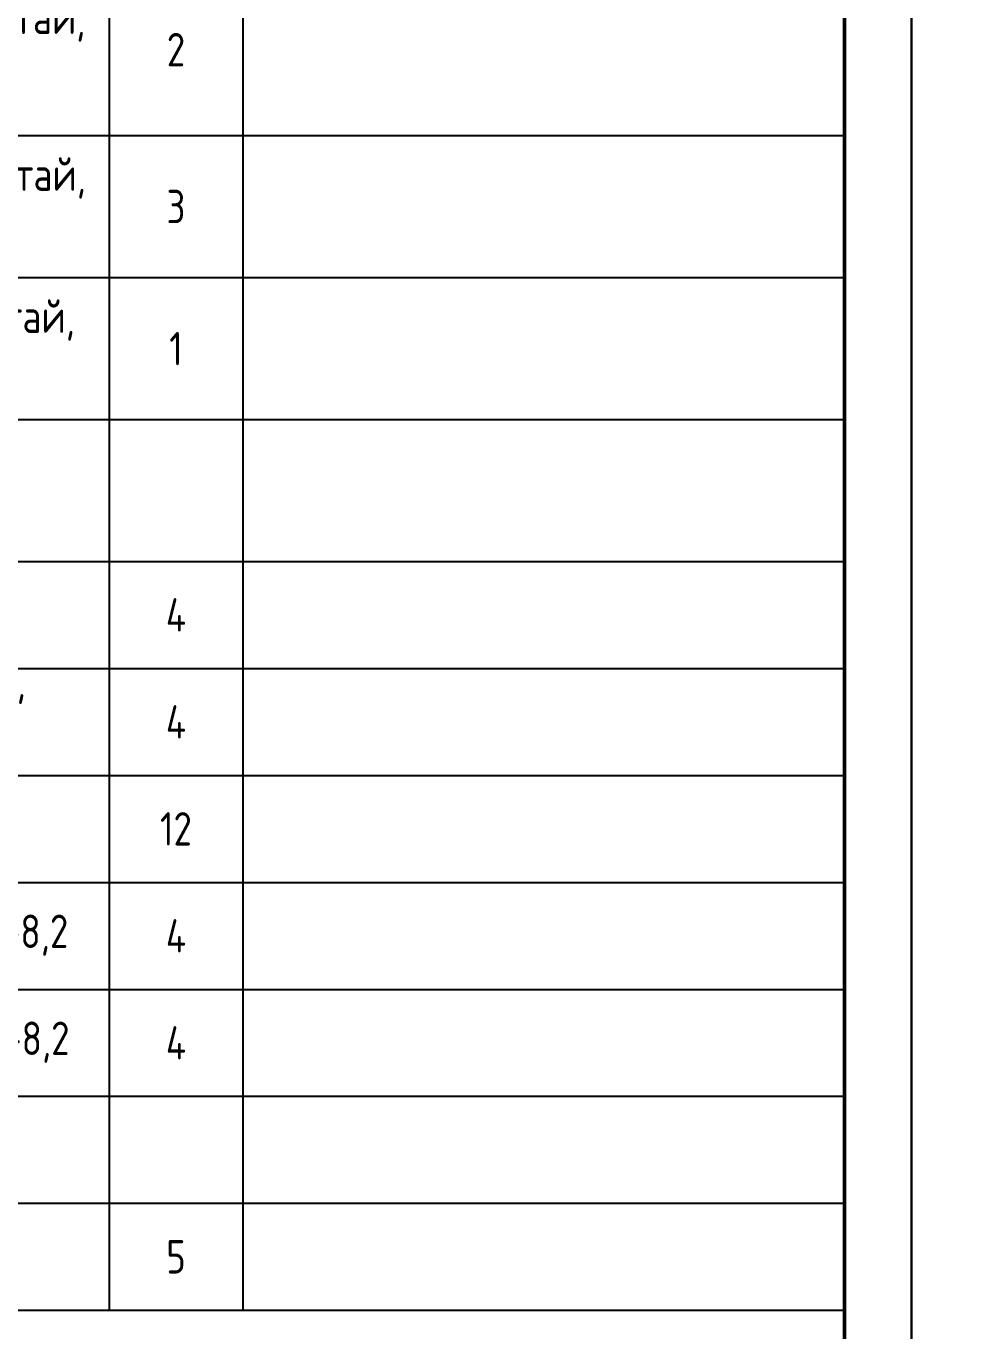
# Model space of a CAD drawing. Header units: millimetres. Extents: x -1117 to 5358, y -90 to 1610.
# Drawn here: x -276.2 to -206, y 56.7 to 154.3 of the extents above; entities that cross this region are included whole.
import ezdxf

# ---------------------------------------------------------------- set-up
doc = ezdxf.new("R2010")
doc.units = ezdxf.units.MM
doc.styles.add('Gost_type_A', font='GOST_A.TTF')

# ---------------------------------------------------------------- blocks, each defined once
blk = doc.blocks.new('Формат_А4')
blk.add_lwpolyline([(0, 297), (0, 0), (-210, 0), (-210, 297)], close=True)
at = {"lineweight": 50}
blk.add_lwpolyline([(-190, 292), (-5, 292), (-5, 5), (-190, 5)], close=True, dxfattribs=at)
blk = doc.blocks.new('*T26')
at = {"color": 0, "lineweight": -2, "transparency": 16777216}
for p, q in [((0, 0), (185, 0)), ((0, 0), (0, -15)), ((20, 0), (20, -15)), ((130, 0), (130, -15)), ((140, 0), (140, -15)), ((185, 0), (185, -15)), ((210, 0), (395, 0)), ((210, 0), (210, -15)), ((230, 0), (230, -15)), ((340, 0), (340, -15)), ((350, 0), (350, -15)), ((395, 0), (395, -15))]:
    blk.add_line(p, q, dxfattribs=at)
at = {"color": 0, "linetype": 'ByBlock', "lineweight": -2, "transparency": 16777216}
for p, q in [((0, -15), (185, -15)), ((0, -15), (0, -233.78)), ((20, -15), (20, -233.78)), ((130, -15), (130, -233.78)), ((140, -15), (140, -193.78)), ((185, -15), (185, -233.78)), ((210, -15), (395, -15)), ((210, -15), (210, -204.815)), ((230, -15), (230, -204.815)), ((340, -15), (340, -204.815)), ((350, -15), (350, -47)), ((395, -15), (395, -204.815)), ((210, -23), (395, -23)), ((0, -28.627), (185, -28.627)), ((210, -31), (395, -31)), ((0, -38.06), (185, -38.06)), ((210, -39), (395, -39)), ((210, -47), (395, -47)), ((350, -47), (350, -172.138)), ((0, -51.687), (185, -51.687)), ((210, -55), (395, -55)), ((0, -61.12), (185, -61.12)), ((210, -64.433), (395, -64.433)), ((0, -70.507), (185, -70.507)), ((210, -72.433), (395, -72.433)), ((0, -78.507), (185, -78.507)), ((210, -80.433), (395, -80.433)), ((0, -86.507), (185, -86.507)), ((210, -89.479), (395, -89.479)), ((0, -94.507), (185, -94.507)), ((210, -98.889), (395, -98.889)), ((0, -102.507), (185, -102.507)), ((210, -106.889), (395, -106.889)), ((0, -112.255), (185, -112.255)), ((210, -114.889), (395, -114.889)), ((0, -120.255), (185, -120.255)), ((210, -122.889), (395, -122.889)), ((210, -130.889), (395, -130.889)), ((0, -133.093), (185, -133.093)), ((210, -140.138), (395, -140.138)), ((0, -145.932), (185, -145.932)), ((210, -148.138), (395, -148.138)), ((0, -156.556), (185, -156.556)), ((210, -156.138), (395, -156.138)), ((210, -164.138), (395, -164.138)), ((0, -167.18), (185, -167.18)), ((210, -172.138), (395, -172.138)), ((350, -172.138), (350, -180.138)), ((0, -177.78), (185, -177.78)), ((210, -180.138), (395, -180.138)), ((350, -180.138), (350, -196.815)), ((0, -185.78), (185, -185.78)), ((210, -188.815), (395, -188.815)), ((0, -193.78), (185, -193.78)), ((140, -193.78), (140, -233.78)), ((210, -196.815), (395, -196.815)), ((350, -196.815), (350, -204.815)), ((0, -201.78), (185, -201.78)), ((210, -204.815), (395, -204.815)), ((0, -209.78), (185, -209.78)), ((0, -217.78), (185, -217.78)), ((0, -225.78), (185, -225.78)), ((0, -233.78), (185, -233.78))]:
    blk.add_line(p, q, dxfattribs=at)
at = {"transparency": 16777216, "char_height": 2.5, "style": 'Gost_type_A'}
for s, insert, width, attachment_point in [('Поз. обозначение', (10, -7.5), 17, 5), ('Поз. обозначение', (220, -7.5), 17, 5), ('Наименование', (75, -7.5), 107, 5), ('Кол.', (135, -7.5), 7, 5), ('Примечание', (162.5, -7.5), 42, 5), ('Наименование', (285, -7.5), 107, 5), ('Кол.', (345, -7.5), 7, 5), ('Примечание', (372.5, -7.5), 42, 5), ('Крышка рабочая ЭПРК 4+1, 121505, ТУ 27.33.13-001-53942713-2023, ЭПРОМ', (231.5, -19), 107, 4), ('5', (345, -19), 7, 5), ('Перемычка ПС 2-8, 15000020, СТЭЗ ', (231.5, -27), 107, 4), ('1', (345, -27), 7, 5), ('Маркировочная планка (1-10) (2,4.6,8,10; 1,3,5,7,9), 86401256 KPX 8/10-8,2', (231.5, -35), 107, 4), ('5', (345, -35), 7, 5), ('Маркировочная планка (1-10) (10,8,6,4,2; 9,7,5,3,1), 86401256 KPX 8/10-8,2', (231.5, -43), 107, 4), ('5', (345, -43), 7, 5), ('Соединитель электротехнический RUT 6-RTK/S, HNT-090374, ТУ 27.33.13-001-54070557-2024, ГОСТ IEC 60947-7-1-2016, ОРТИС', (232, -94.184), 106, 4), ('58', (345, -94.184), 7, 5), ('Пластина торцевая D-RUT 6-RTK, HNT-090665, ОРТИС', (232, -102.889), 106, 4), ('8', (345, -102.889), 7, 5), ('Перемычка коммутационная SB 2-RTK/S, HNT-090979, ОРТИС', (232, -110.889), 106, 4), ('16', (345, -110.889), 7, 5), ('Перемычка FB 2-RTK/S, HNT-091821, ОРТИС', (232, -118.889), 106, 4), ('5', (345, -118.889), 7, 5), ('Маркировочная планка (1-50, 181-188), 86401256 KPX 8/10-8,2', (232, -126.889), 106, 4), ('1', (345, -126.889), 7, 5), ('Соединитель электротехнический RPV 4-MT(-P), HNT-131560, ТУ 27.33.13-001-54070557-2024, ГОСТ IEC 60947-7-1-2016, ОРТИС ', (232, -135.513), 106, 4), ('309', (345, -135.513), 7, 5), ('Соединитель электротехнический PTU 4-MTD-P, 3209540, ОРТИС', (232, -184.477), 106, 4), ('50', (345, -184.477), 7, 5), ('Крышка концевая D-PTU 4-MT, 3209534, ОРТИС', (232, -192.815), 106, 4), ('1', (345, -192.815), 7, 5), ('Перемычка ПС 2-8, 15000020, СТЭЗ ', (21.5, -197.78), 107, 4), ('12', (135, -197.78), 7, 5), ('Маркировочная планка (161-180, 388-417), 86401217 KPX 6/10-6,2', (231.5, -200.815), 107, 4), ('1', (345, -200.815), 7, 5), ('4', (135, -205.78), 7, 5), ('Маркировочная планка (1-14) (14,12,10,8,6,4,2; 13,11,9,7,5,3,1), 86401256 KPX 8/10-8,2', (21.5, -213.78), 107, 4), ('4', (135, -213.78), 7, 5), ('{\\C256;Блок испытательный, в составе:}', (21.5, -221.78), 107, 4), ('Блок базовый ЭПББ 4+1, 111505, ТУ 27.33.13-001-53942713-2023, ЭПРОМ', (21.5, -229.78), 107, 4), ('5', (135, -229.78), 7, 5)]:
    blk.add_mtext(s, dxfattribs=dict(at, insert=insert, width=width, attachment_point=attachment_point))
at = {"color": 0, "transparency": 16777216, "char_height": 2.5, "style": 'Gost_type_A'}
for s, insert, width, attachment_point in [('{\\C256;Интеллектуальное электронное устройство ЮНИТ-М514-БСК-Р102-К103-К103-В101-В101-М173.0700-М173.0700-С01.03, НЛПР.656122.602-XXX, ООО Юнител Инжиниринг}', (22, -21.813), 106, 4), ('A1', (10, -21.813), 18, 5), ('1', (135, -21.813), 7, 5), ('Блок интерфейсный ИЧМ ЮНИТ-ИЧМ-КУГР, ТУ 27.12.23-609-61775353-2024, ООО Юнител Инжиниринг', (22, -33.343), 106, 4), ('A1.1', (10, -33.343), 18, 5), ('1', (135, -33.343), 7, 5), ('{\\C256;Интеллектуальное электронное устройство ЮНИТ-М514-БСК-Р102-К103-К103-х-В101-В101-В101-М141.0400-С01.03, НЛПР.656122.602-XXX, ООО Юнител Инжиниринг}', (22, -44.873), 106, 4), ('A2', (10, -44.873), 18, 5), ('1', (135, -44.873), 7, 5), ('SQ1, SQ2', (220, -51), 18, 5), ('{\\C256;Выключатель путевой ВВП11-10А313-20У311, ТУ 3428-155-00216823-2005, ВНИИР }', (232, -51), 106, 4), ('2', (345, -51), 7, 5), ('Блок интерфейсный ИЧМ ЮНИТ-ИЧМ-КУГР, ТУ 27.12.23-609-61775353-2024, ООО Юнител Инжиниринг', (22, -56.403), 106, 4), ('A2.1', (10, -56.403), 18, 5), ('1', (135, -56.403), 7, 5), ('{\\C256;Блок-приставка конденсаторная ЮНИТ-БК-02, ТУ 27.12.31-601-61775353-2016, }ООО Юнител Инжиниринг', (232, -59.717), 106, 4), ('UZ1, UZ2', (220, -59.717), 18, 5), ('2', (345, -59.717), 7, 5), ('Светильник светодиодный ЖКХ-08 Д с кабелем 3 м, 5000 К,\\PТУ 3461-009-01281952-2018, Фокус ', (22, -65.813), 106, 4), ('EL1', (10, -65.813), 18, 5), ('1', (135, -65.813), 7, 5), ('WE1', (220, -68.433), 18, 5), ('Кабель соединительный', (232, -68.433), 106, 4), ('1', (345, -68.433), 7, 5), ('{\\C256;м; входит в состав} EL1', (351.5, -68.433), 42, 4), ('{\\C256;Лампа СКЛ 14Н-2-Ж-2-220 П Ч IP65 ЯШГК.433137.068 ТУ, Протон-Импульс}', (22, -74.507), 106, 4), ('HL1', (10, -74.507), 18, 5), ('1', (135, -74.507), 7, 5), ('Провод ПВСнг(А)-LS 2х0,75, ГОСТ 7399-97', (232, -76.433), 106, 4), ('WE2', (220, -76.433), 18, 5), ('4', (345, -76.433), 7, 5), ('{\\C256;м}', (351.5, -76.433), 42, 4), ('{\\C256;Реле промежуточное силовое 1 NO (SPST-NO) двойной разрыв в составе:}', (22, -82.507), 106, 4), ('K1-K3', (10, -82.507), 18, 5), ('{\\C256;Патч-корд экранированный, категории 5е, FTP серый PC-FTP-RJ45-Cat.5e-1,5m-LSZH, 8871c, Cabeus}', (232, -84.956), 106, 4), ('WE3, WE4', (220, -84.956), 18, 5), ('2', (345, -84.956), 7, 5), ('{\\C256;Реле 62.31.9.220.4800, Finder}', (22, -90.507), 106, 4), ('3', (135, -90.507), 7, 5), ('{\\C256;Розетка с винтовым зажимом, 92.03SMA, Finder}', (22, -98.507), 106, 4), ('3', (135, -98.507), 7, 5), ('Реле РЭП36-14A, 1,0А, 4з, п/п, УХЛ4, на Din-рейку 35 мм c поворотом на 90{\\fISOCPEUR|b0|i0|c0|p34;°}, с фиксатором, ТУ 3425-075-00216823-2001, ВНИИР  ', (22, -107.381), 106, 4), ('KA1-KA9', (10, -107.381), 18, 5), ('9', (135, -107.381), 7, 5), ('R1-R10', (10, -116.255), 18, 5), ('{\\C256;Резистор С5-35В, 16 Вт, 15 кОм, ±10%, ОЖО.467.541 ТУ, Кермет}', (22, -116.255), 106, 4), ('10', (135, -116.255), 7, 5), ('{\\C256;Переключатель кулачковый S10 JDG 1109 B4/1447,  (с компл. винтов 3,9х16 потай, саморез DIN 7982F-H A2 - 4 шт.), АУТС.642210.001 ТУ, ОРТИС}', (22, -126.674), 106, 4), ('SA1, SA3', (10, -126.674), 18, 5), ('2', (135, -126.674), 7, 5), ('{\\C256;Переключатель кулачковый S10 JDG 1103 B4/1447,  (с компл. винтов 3,9х16 потай, саморез DIN 7982F-H A2 - 4 шт.), АУТС.642210.001 ТУ, ОРТИС}', (22, -139.513), 106, 4), ('SA2, SA4', (10, -139.513), 18, 5), ('2', (135, -139.513), 7, 5), ('Пластина торцевая D-RPV 4-MT(-P), HNT-131561, ОРТИС', (232, -144.138), 106, 4), ('28', (345, -144.138), 7, 5), ('{\\C256;Переключатель кулачковый S10 JDG 1106 B4/1447,  (с компл. винтов 3,9х16 потай, саморез DIN 7982F-H A2 - 4 шт.), АУТС.642210.001 ТУ, ОРТИС}', (22, -151.244), 106, 4), ('SA5, SA7, SA8', (10, -151.244), 18, 5), ('3', (135, -151.244), 7, 5), ('Перемычка FBS 2-6, HNT-091360, ОРТИС', (232, -152.138), 106, 4), ('15', (345, -152.138), 7, 5), ('{\\C256;Переключатель кулачковый S10 JDG 1111 B4/1447,  (с компл. винтов 3,9х16 потай, саморез DIN 7982F-H A2 - 4 шт.), АУТС.642210.001 ТУ, ОРТИС}', (22, -161.868), 106, 4), ('Перемычка FBS 4-6, HNT-091958, ОРТИС', (232, -160.138), 106, 4), ('3', (345, -160.138), 7, 5), ('SA6', (10, -161.868), 18, 5), ('1', (135, -161.868), 7, 5), ('Перемычка FBS 20-6, HNT-133475, ОРТИС', (232, -168.138), 106, 4), ('5', (345, -168.138), 7, 5), ('SG1-SG4', (10, -172.48), 18, 5), ('{\\C256;Блок испытательный, в составе:}', (22, -172.48), 106, 4), ('Маркировочная планка (51-160, 189-387), 86401217 KPX 6/10-6,2', (231.5, -176.138), 107, 4), ('1', (345, -176.138), 7, 5), ('{\\C256;Блок базовый ЭПББ 6+1, 111507, ТУ 27.33.13-001-53942713-2023, НПП "ЭПРОМ"}', (22, -181.78), 106, 4), ('4', (135, -181.78), 7, 5), ('{\\C256;Крышка рабочая ЭПРК 6+1, 121507, ТУ 27.33.13-001-53942713-2023, НПП "ЭПРОМ"}', (22, -189.78), 106, 4), ('4', (135, -189.78), 7, 5), ('Маркировочная планка (1-14) (2,4.6,8,10,12,14; 1,3,5,7,9,11,13){\\C256;, 86401256 KPX 8/10-8,2}', (21.5, -205.78), 107, 4), ('SG5-SG9', (10, -221.78), 18, 5)]:
    blk.add_mtext(s, dxfattribs=dict(at, insert=insert, width=width, attachment_point=attachment_point))
at = {"color": 1, "transparency": 16777216, "char_height": 2.5, "width": 18, "attachment_point": 5, "style": 'Gost_type_A'}
for s, insert in [('{\\C256;X:1-X:50, X:181-X:188}', (220, -94.184)), ('{\\C256;X:51-X:160, X:189-X:387}', (220, -135.513)), ('{\\C256;X:161-X:180, X:388-X:417}', (220, -184.477))]:
    blk.add_mtext(s, dxfattribs=dict(at, insert=insert))

msp = doc.modelspace()

# ---------------------------------------------------------------- block references
at = {"color": 1}
for p in [(-210, 0), (0, 0)]:
    msp.add_blockref('Формат_А4', p, dxfattribs=at)
msp.add_blockref('*T26', (-400, 292))

doc.saveas('drawing.dxf')
